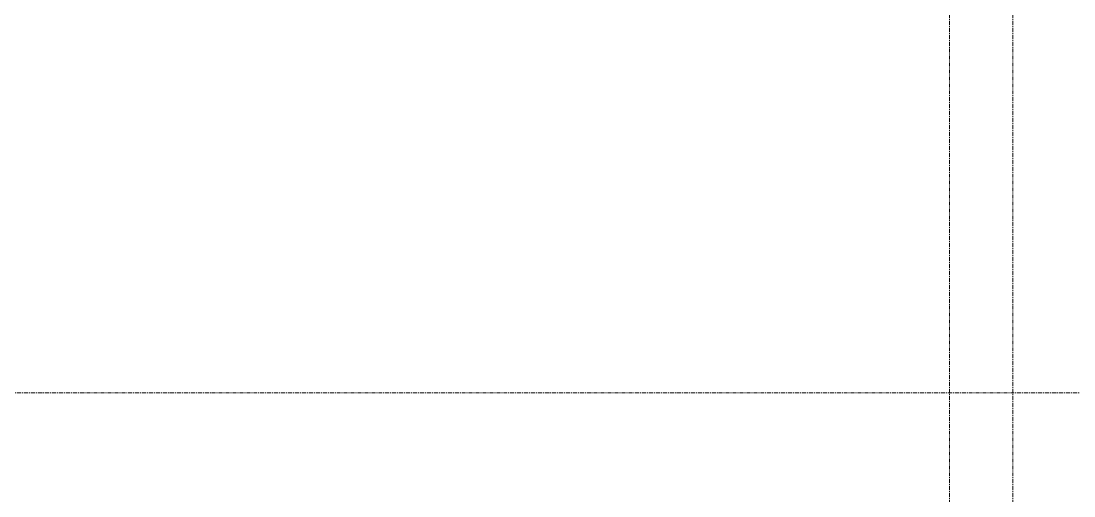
# Model space of a CAD drawing. Header units: inches. Extents: x -23227 to -2744, y -314 to 853.
# Drawn here: x -12134 to -12001.4, y 245 to 304.8 of the extents above; entities that cross this region are included whole.
import ezdxf

# ---------------------------------------------------------------- set-up
doc = ezdxf.new("R2010")
doc.units = ezdxf.units.IN
doc.header["$MEASUREMENT"] = 0
doc.linetypes.add('Grid Line 1_2_', pattern=[0.875, 0.5, -0.125, 0.125, -0.125])
doc.layers.add('A-FLOR-LEVL', color=51, linetype='Continuous', lineweight=9)
doc.layers.add('S-GRID', color=1, linetype='Continuous', lineweight=9)

msp = doc.modelspace()

# ---------------------------------------------------------------- linework, layer by layer
at = {"layer": 'A-FLOR-LEVL', "linetype": 'Grid Line 1_2_'}
msp.add_line((-14442.7581, 258), (-11576.98783, 258), dxfattribs=at)
at = {"layer": 'S-GRID', "linetype": 'Grid Line 1_2_'}
for p, q in [((-12017.05612, -273.16081), (-12017.05612, 738.65708)), ((-12017.05612, -273.16081), (-12017.05612, 738.65708)), ((-12009.05612, -273.16081), (-12009.05612, 738.65708)), ((-12009.05612, -273.16081), (-12009.05612, 738.65708))]:
    msp.add_line(p, q, dxfattribs=at)

doc.saveas('drawing.dxf')
